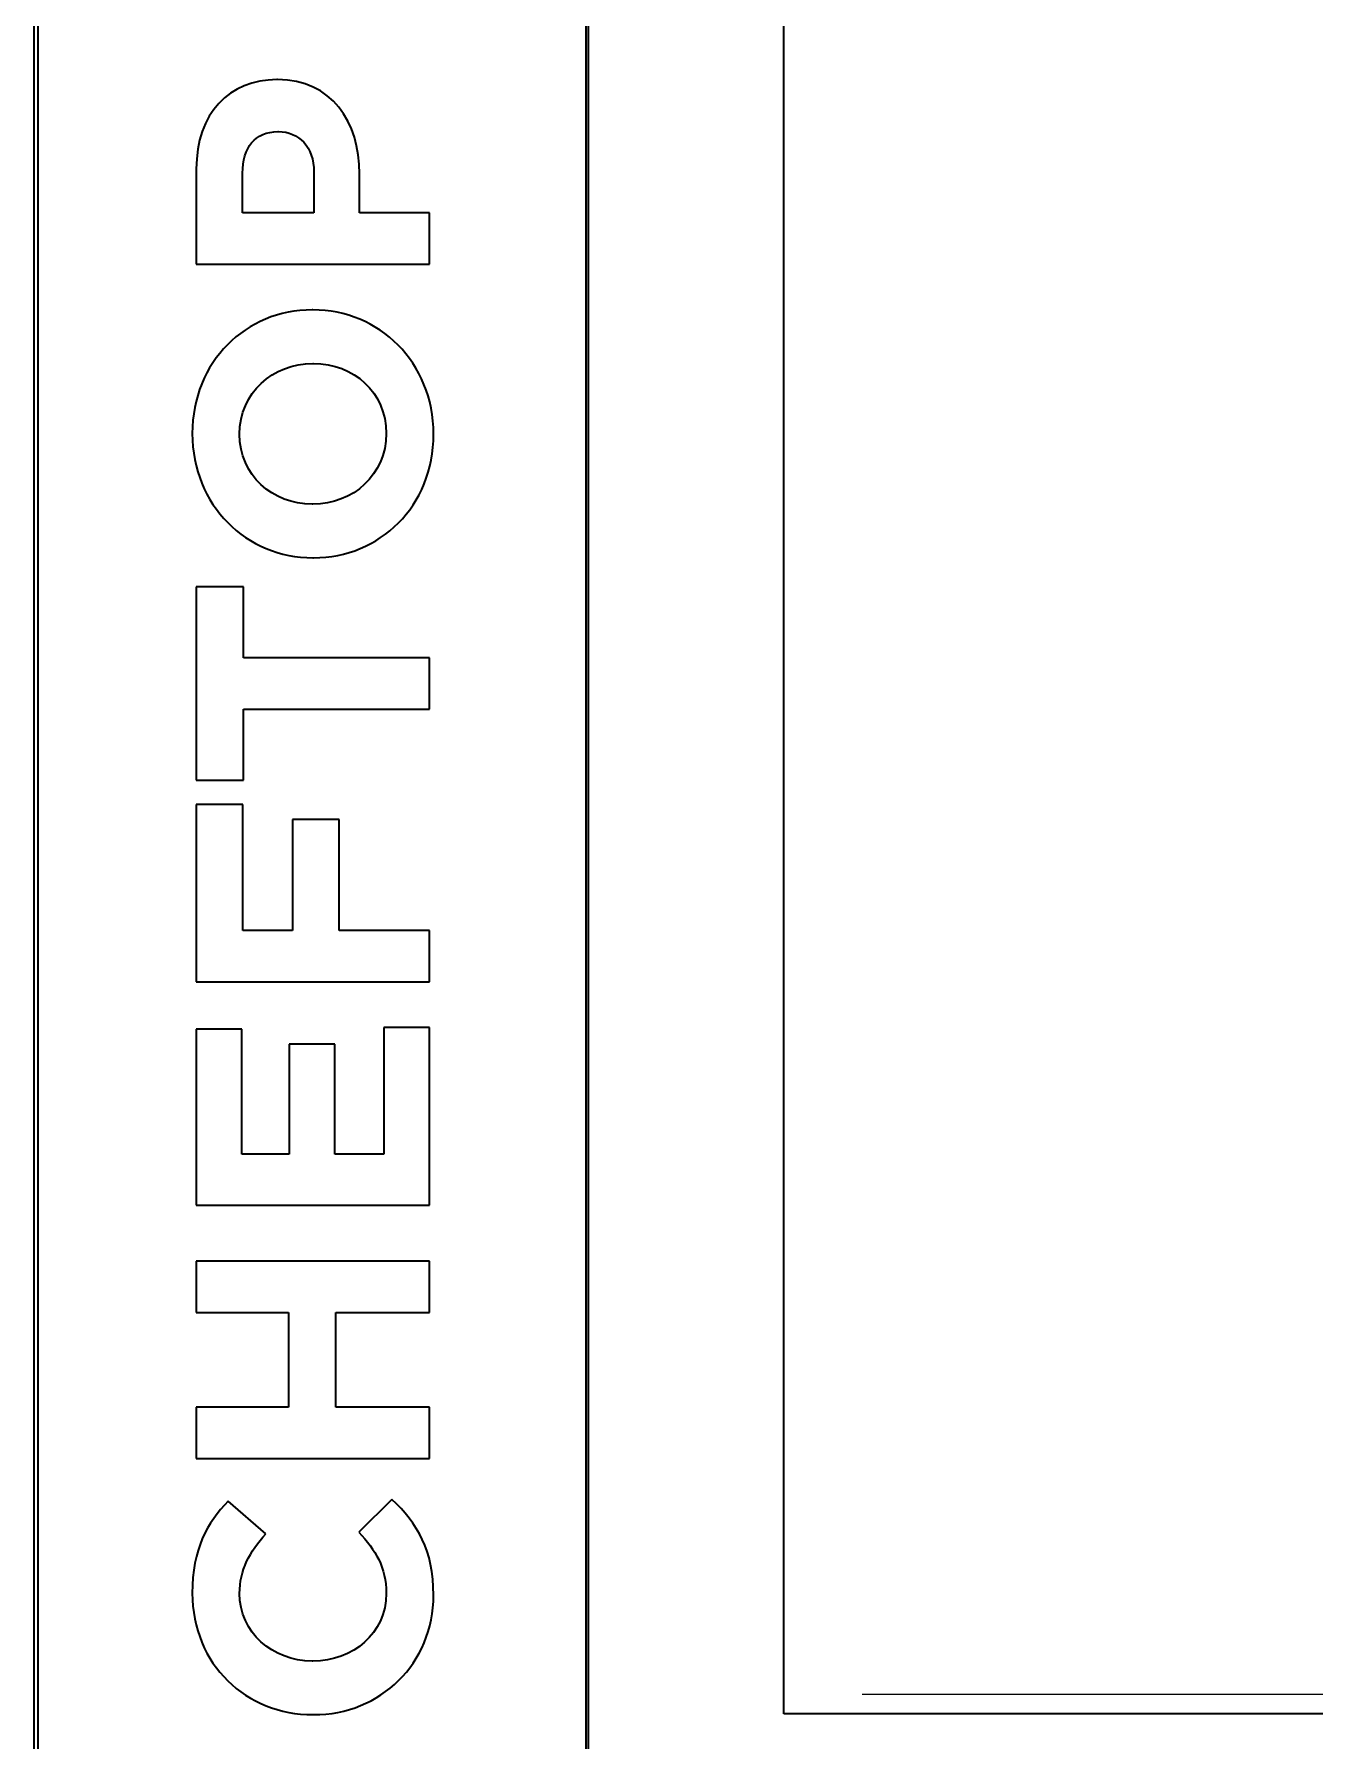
# Model space of a CAD drawing. Extents: x 5809 to 10669, y -850 to 3886.
# Drawn here: x 8373.1 to 8700.2, y 1503.9 to 1939.8 of the extents above; entities that cross this region are included whole.
import ezdxf

# ---------------------------------------------------------------- set-up
doc = ezdxf.new("R2010")
doc.units = 0
doc.header["$LTSCALE"] = 5
doc.layers.get('0').update_dxf_attribs({"linetype": 'CONTINUOUS', "lineweight": 0})
doc.layers.add('1', color=7, linetype='CONTINUOUS', true_color=0xffffff)

msp = doc.modelspace()

# ---------------------------------------------------------------- linework, layer by layer
at = {"color": 2, "linetype": 'Continuous'}
msp.add_line((8584.57, 1515.83), (9022.57, 1515.83), dxfattribs=at)
at = {"layer": '1', "color": 7, "linetype": 'Continuous', "lineweight": 35}
for p, q in [((8373.07, 1373.93), (8373.07, 2405.33)), ((8374.07, 1400.58), (8374.07, 2405.08)), ((8514.07, 1400.58), (8514.07, 2405.08)), ((8514.57, 2404.83), (8514.57, 1400.83)), ((8564.57, 1510.83), (8564.57, 2294.83)), ((8435.26, 1928.19), (8435.09, 1928.19)), ((8435.35, 1914.92), (8435.52, 1914.92)), ((8414.5, 1905.38), (8414.5, 1881.04)), ((8426.33, 1894.15), (8426.33, 1904.28)), ((8444.54, 1904.53), (8444.54, 1894.15)), ((8456.2, 1894.15), (8456.2, 1904.11)), ((8444.54, 1894.15), (8426.33, 1894.15)), ((8474.07, 1894.15), (8456.2, 1894.15)), ((8474.07, 1881.04), (8474.07, 1894.15)), ((8414.5, 1881.04), (8474.07, 1881.04)), ((8444.29, 1869.38), (8444.12, 1869.38)), ((8444.29, 1855.68), (8444.46, 1855.68)), ((8444.29, 1819.77), (8444.12, 1819.77)), ((8444.29, 1806.07), (8444.46, 1806.07)), ((8414.5, 1798.66), (8414.5, 1749.3)), ((8426.58, 1798.66), (8414.5, 1798.66)), ((8426.58, 1780.53), (8426.58, 1798.66)), ((8474.07, 1780.53), (8426.58, 1780.53)), ((8474.07, 1767.43), (8474.07, 1780.53)), ((8426.58, 1767.43), (8474.07, 1767.43)), ((8426.58, 1749.3), (8426.58, 1767.43)), ((8414.5, 1749.3), (8426.58, 1749.3)), ((8426.41, 1743.09), (8414.5, 1743.09)), ((8414.5, 1743.09), (8414.5, 1697.73)), ((8426.41, 1710.83), (8426.41, 1743.09)), ((8439.09, 1739.26), (8439.09, 1710.83)), ((8451.01, 1739.26), (8439.09, 1739.26)), ((8451.01, 1710.83), (8451.01, 1739.26)), ((8439.09, 1710.83), (8426.41, 1710.83)), ((8474.07, 1710.83), (8451.01, 1710.83)), ((8474.07, 1697.73), (8474.07, 1710.83)), ((8414.5, 1697.73), (8474.07, 1697.73)), ((8414.5, 1685.64), (8414.5, 1640.7)), ((8426.16, 1685.64), (8414.5, 1685.64)), ((8426.16, 1653.73), (8426.16, 1685.64)), ((8462.41, 1686.07), (8462.41, 1653.73)), ((8474.07, 1686.07), (8462.41, 1686.07)), ((8474.07, 1640.7), (8474.07, 1686.07)), ((8438.24, 1681.81), (8438.24, 1653.73)), ((8449.9, 1681.81), (8438.24, 1681.81)), ((8449.9, 1653.73), (8449.9, 1681.81)), ((8438.24, 1653.73), (8426.16, 1653.73)), ((8462.41, 1653.73), (8449.9, 1653.73)), ((8414.5, 1640.7), (8474.07, 1640.7)), ((8414.5, 1626.41), (8414.5, 1613.3)), ((8474.07, 1626.41), (8414.5, 1626.41)), ((8474.07, 1613.3), (8474.07, 1626.41)), ((8414.5, 1613.3), (8438.07, 1613.3)), ((8438.07, 1613.3), (8438.07, 1589.13)), ((8450.16, 1613.3), (8474.07, 1613.3)), ((8450.16, 1589.13), (8450.16, 1613.3)), ((8414.5, 1589.13), (8414.5, 1576.02)), ((8438.07, 1589.13), (8414.5, 1589.13)), ((8474.07, 1589.13), (8450.16, 1589.13)), ((8474.07, 1576.02), (8474.07, 1589.13)), ((8414.5, 1576.02), (8474.07, 1576.02)), ((8432.29, 1556.79), (8422.67, 1565.13)), ((8464.46, 1565.55), (8456.03, 1557.21)), ((8444.29, 1524.28), (8444.12, 1524.28)), ((8444.29, 1510.58), (8444.46, 1510.58)), ((9041.57, 1510.83), (8564.57, 1510.83))]:
    msp.add_line(p, q, dxfattribs=at)
msp.add_ellipse((8372.41, 1888.14), major_axis=(0.67, 38.2), ratio=0.000913, start_param=6.230864, end_param=6.248307, dxfattribs=at)
for points in [[(8435.09, 1928.19), (8422.92, 1928.19), (8414.5, 1919.6), (8414.5, 1905.38)], [(8456.2, 1904.11), (8456.2, 1917.47), (8449.05, 1928.19), (8435.26, 1928.19)], [(8426.33, 1904.28), (8426.33, 1910.83), (8429.48, 1914.92), (8435.35, 1914.92)], [(8435.52, 1914.92), (8440.63, 1914.92), (8444.54, 1911.09), (8444.54, 1904.53)], [(8444.12, 1869.38), (8427.18, 1869.38), (8413.48, 1856.19), (8413.48, 1837.81)], [(8475.09, 1837.64), (8475.09, 1856.02), (8461.22, 1869.38), (8444.29, 1869.38)], [(8425.56, 1837.64), (8425.56, 1848.19), (8434.07, 1855.68), (8444.29, 1855.68)], [(8444.46, 1855.68), (8454.67, 1855.68), (8463.01, 1848.36), (8463.01, 1837.81)], [(8413.48, 1837.81), (8413.48, 1819.43), (8427.35, 1806.07), (8444.29, 1806.07)], [(8444.12, 1819.77), (8433.9, 1819.77), (8425.56, 1827.09), (8425.56, 1837.64)], [(8463.01, 1837.81), (8463.01, 1827.26), (8454.5, 1819.77), (8444.29, 1819.77)], [(8444.46, 1806.07), (8461.39, 1806.07), (8475.09, 1819.26), (8475.09, 1837.64)], [(8422.67, 1565.13), (8417.22, 1559.6), (8413.48, 1552.87), (8413.48, 1541.64)], [(8475.09, 1541.13), (8475.09, 1552.62), (8471.01, 1559.43), (8464.46, 1565.55)], [(8425.56, 1541.55), (8425.56, 1547.51), (8428.12, 1552.19), (8432.29, 1556.79)], [(8456.03, 1557.21), (8460.29, 1552.53), (8463.01, 1548.36), (8463.01, 1541.55)], [(8413.48, 1541.64), (8413.48, 1523.34), (8427.35, 1510.58), (8444.29, 1510.58)], [(8444.12, 1524.28), (8433.9, 1524.28), (8425.56, 1531.51), (8425.56, 1541.55)], [(8463.01, 1541.55), (8463.01, 1531.34), (8454.5, 1524.28), (8444.29, 1524.28)], [(8444.46, 1510.58), (8461.56, 1510.58), (8475.09, 1523.6), (8475.09, 1541.13)]]:
    msp.add_open_spline(points, degree=3, dxfattribs=at)

doc.saveas('drawing.dxf')
